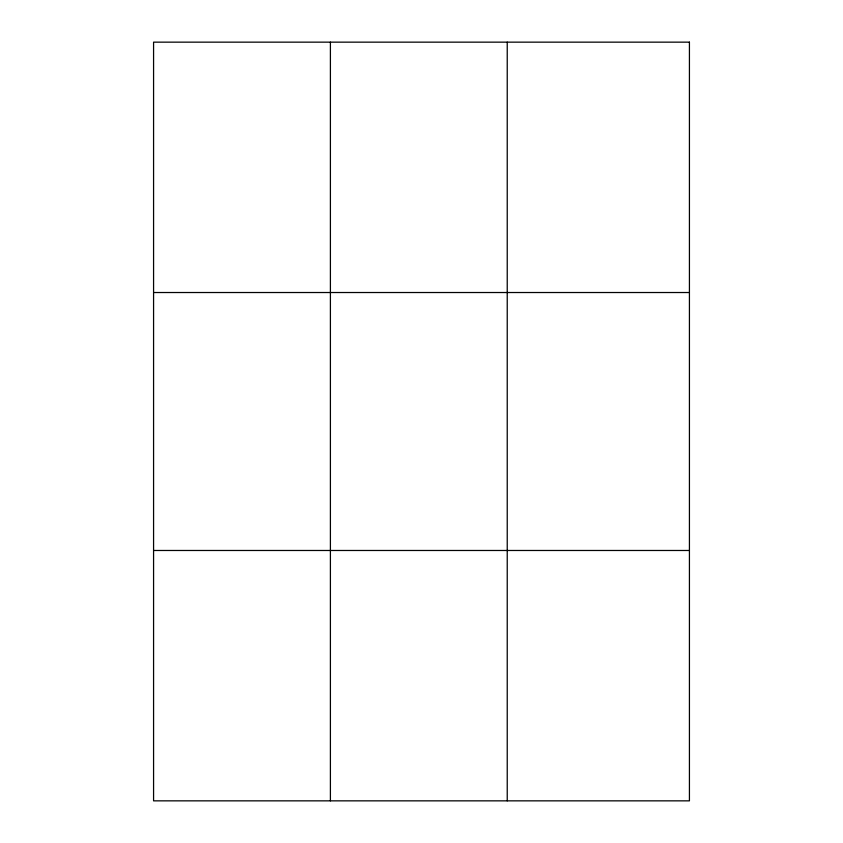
<?xml version="1.0" encoding="UTF-8"?>
<svg xmlns="http://www.w3.org/2000/svg" width="843" height="843" viewBox="0 0 843 843"><rect width="100%" height="100%" fill="white"/><g stroke="black" fill="none" stroke-linecap="round" stroke-linejoin="round"><path stroke-width="1.26" d="M330.403 42.15L330.403 800.85M507.233 42.15L507.233 800.85M153.574 292.521L689.426 292.521M153.574 550.479L689.426 550.479M689.426 42.15L689.426 800.85L153.574 800.85L153.574 42.15L689.426 42.15"/></g></svg>
